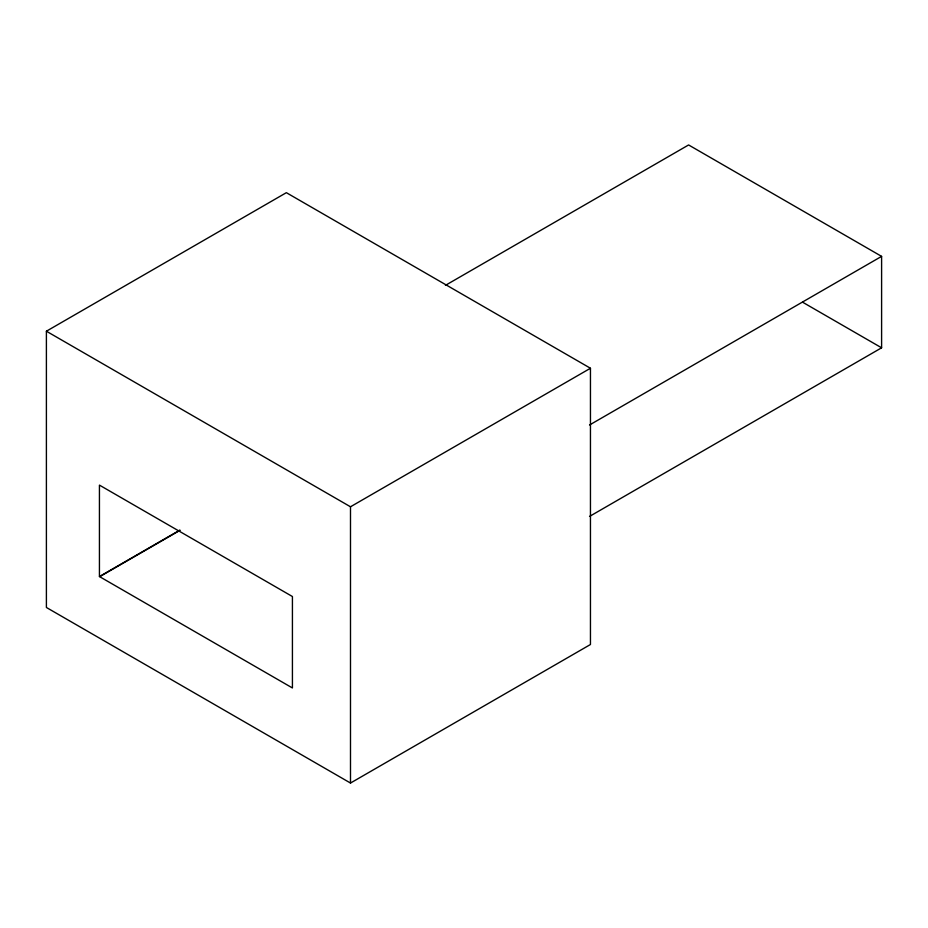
<?xml version="1.0" encoding="UTF-8"?>
<svg xmlns="http://www.w3.org/2000/svg" width="928" height="928" viewBox="0 0 928 928"><rect width="100%" height="100%" fill="white"/><g stroke="black" fill="none" stroke-linecap="round" stroke-linejoin="round"><path stroke-width="1.39" d="M46.4 331.215L286.358 192.676L590.452 368.254L590.452 644.508L350.494 783.046L46.4 607.48L46.4 331.215L350.494 506.781L590.452 368.254M445.417 285.36L688.611 144.954L881.6 256.372L881.6 347.803L589.524 516.432M99.435 576.543L292.424 687.961L292.424 596.53L99.435 485.112L99.435 576.543L179.661 530.224M100.143 576.45L180.125 530.271M589.524 425.001L881.6 256.372M802.65 302.226L881.6 347.803M350.494 506.781L350.494 783.046"/></g></svg>
